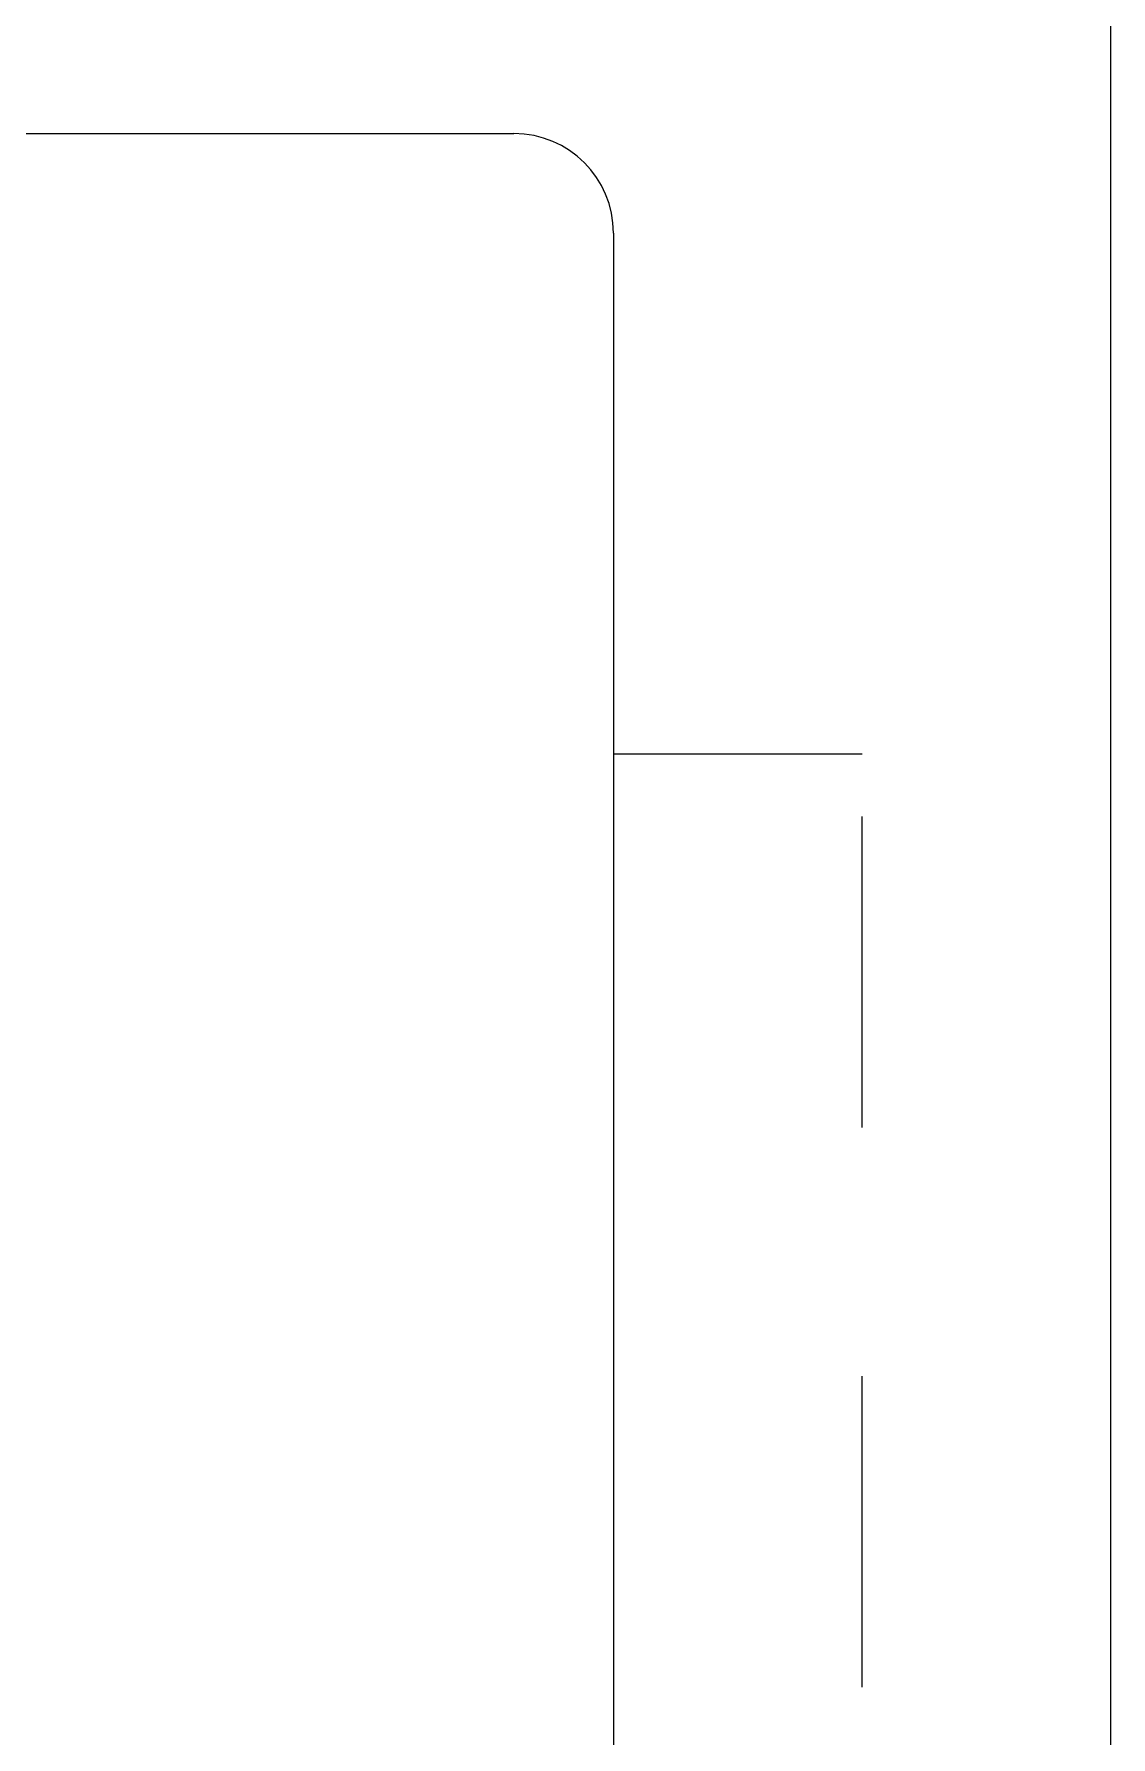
# Model space of a CAD drawing. Header units: metres. Extents: x -232 to 581, y 30 to 789.
# Drawn here: x 114.133 to 114.566, y 591.141 to 591.826 of the extents above; entities that cross this region are included whole.
import ezdxf

# ---------------------------------------------------------------- set-up
doc = ezdxf.new("R2010")
doc.units = ezdxf.units.M
doc.linetypes.add('HIDDEN2', pattern=[0.1875, 0.125, -0.0625])
doc.layers.add('A-WALL', color=250, linetype='Continuous', lineweight=20)
doc.layers.add('baños', color=140, linetype='Continuous', lineweight=0)
doc.styles.get("Standard").update_dxf_attribs({"font": 'arial.ttf'})

# ---------------------------------------------------------------- blocks, each defined once
blk = doc.blocks.new('20.03.2026 LN 09 SEGUNDO NIVEL ARQ')
at = {"layer": 'A-WALL', "color": 5}
for p, q in [((90.79593, -61.0977), (90.79593, -57.8777)), ((88.58593, -58.8486), (90.55593, -58.8486)), ((90.59593, -58.8886), (90.59593, -61.0977))]:
    blk.add_line(p, q, dxfattribs=at)
at = {"layer": 'A-WALL', "color": 5, "linetype": 'HIDDEN2'}
for p, q in [((90.69593, -59.09815), (90.59593, -59.09815)), ((90.69593, -59.69815), (90.69593, -59.09815))]:
    blk.add_line(p, q, dxfattribs=at)
at = {"layer": 'A-WALL', "color": 5}
blk.add_arc((90.55593, -58.8886), 0.04, 0, 90, dxfattribs=at)
at = {"layer": 'baños', "color": 5, "linetype": 'Continuous', "flags": 8}
for tag, p in [('MODELNUMBER', (83.78129, -42.91752, 0)), ('TRADENAME', (83.78129, -42.91756, 0)), ('PRODUCT', (83.78129, -42.9176, 0)), ('MATERIAL', (83.78129, -42.91764, 0)), ('MODELNUMBER', (84.95603, -42.91752, 0)), ('TRADENAME', (84.95603, -42.91756, 0)), ('MATERIAL', (84.95603, -42.91764, 0)), ('PRODUCT', (84.95603, -42.9176, 0))]:
    blk.add_attdef(tag, p, '', height=0.0000254, rotation=180.00008, dxfattribs=at)
at = {"layer": 'baños', "color": 5, "linetype": 'Continuous'}
for tag, p, rotation in [('MODELNUMBER', (85.8912, -56.99337), 180.00008), ('TRADENAME', (85.89116, -56.99332), 180.00008), ('MATERIAL', (85.89139, -56.99324), 180.00008), ('PRODUCT', (85.89139, -56.99328), 180.00008), ('MODELNUMBER', (86.60077, -56.99337), 179.99992), ('TRADENAME', (86.60077, -56.99332), 179.99992), ('MATERIAL', (86.60077, -56.99324), 179.99992), ('PRODUCT', (86.60077, -56.99328), 179.99992)]:
    blk.add_attdef(tag, p, '', height=0.0000254, rotation=rotation, dxfattribs=at)

msp = doc.modelspace()

# ---------------------------------------------------------------- block references
at = {"color": 1}
msp.add_blockref('20.03.2026 LN 09 SEGUNDO NIVEL ARQ', (23.76983, 650.63423), dxfattribs=at)

doc.saveas('drawing.dxf')
